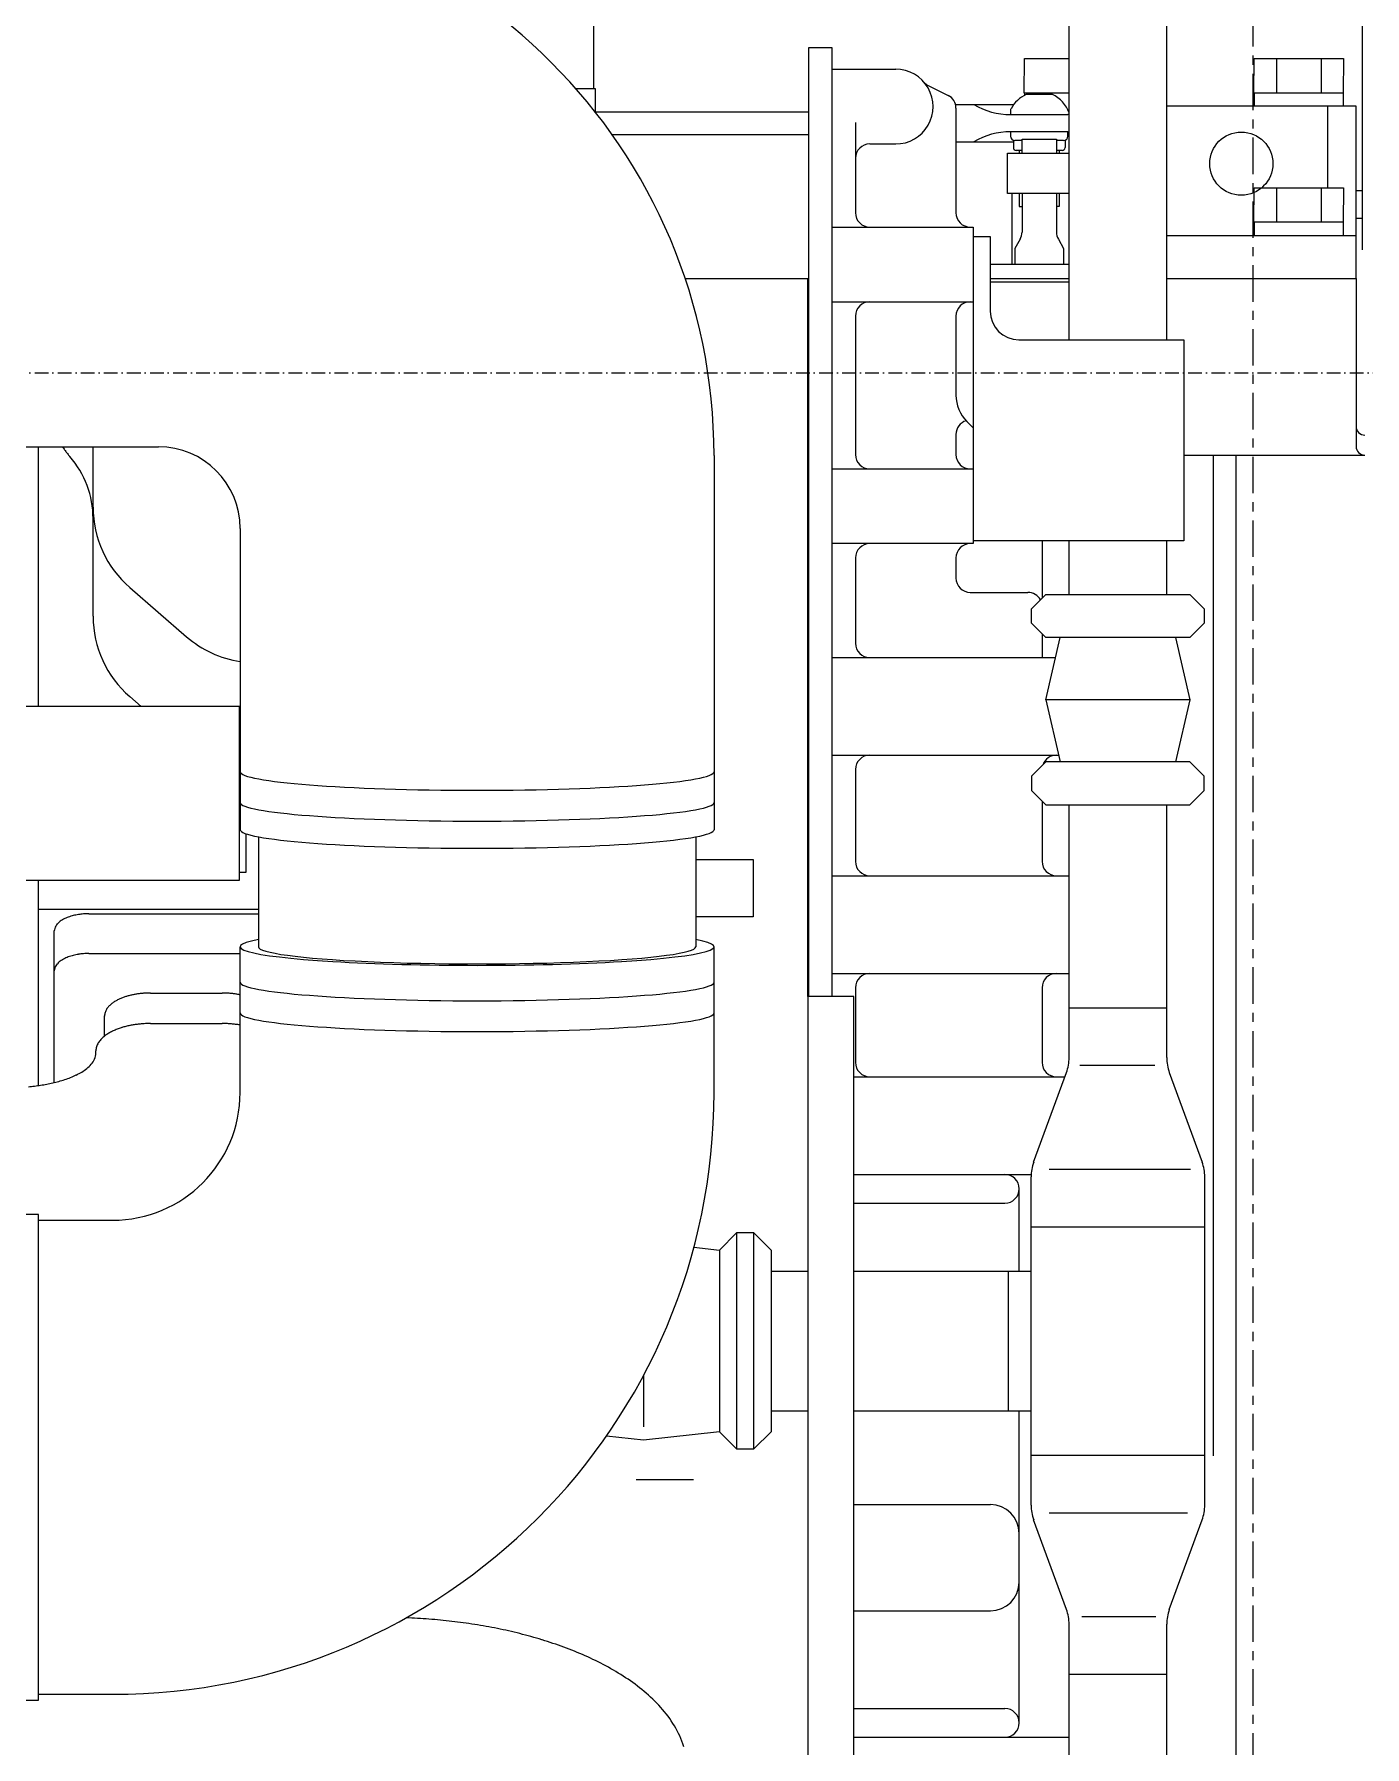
# Model space of a CAD drawing. Header units: millimetres. Extents: x 68650 to 268645, y -2410 to 17645.
# Drawn here: x 75878 to 76341, y 10487 to 11083 of the extents above; entities that cross this region are included whole.
import ezdxf

# ---------------------------------------------------------------- set-up
doc = ezdxf.new("R2010")
doc.units = ezdxf.units.MM
doc.linetypes.add('Dash Dot 3_16_', pattern=[7.9375, 4.7625, -1.5875, 0, -1.5875])
doc.linetypes.add('Grid Line', pattern=[22.225, 12.7, -3.175, 3.175, -3.175])
for name, color, linetype, lineweight in [('G-ANNO-SYMB-1', 111, 'Dash Dot 3_16_', 18), ('G-IMPT', 8, 'Continuous', 18), ('M-EQPM', 50, 'Continuous', 18), ('S-GRID-1', 1, 'Grid Line', 9)]:
    doc.layers.add(name, color=color, linetype=linetype, lineweight=lineweight)

# ---------------------------------------------------------------- blocks, each defined once
blk = doc.blocks.new('TKCS_MAY PHAT DIEN_251105 - TKCS_XREF_260106_MAY PHAT DIEN_dwg_112-2491696-TKCS_NHÀ MÁY PHÁT ĐIỆN - MẶT BẰNG COTE _1_000')
at = {"layer": 'G-IMPT'}
for p, q in [((19129.92, 26093.45), (19129.92, 26194.83)), ((19295.42, 26006.01), (19295.42, 26135.01)), ((19329.42, 26006.01), (19329.42, 26135.01)), ((19367.62, 26103.94), (19367.62, 26091.94)), ((19383.22, 26103.94), (19383.22, 26091.94)), ((19212.72, 26100.2), (19235.02, 26100.2)), ((19246.33, 26094.59), (19253.26, 26091.12)), ((19279.92, 26091.94), (19279.92, 26091.19)), ((19359.92, 26091.94), (19359.92, 26087.34)), ((19255.85, 26087.94), (19276.14, 26087.94)), ((19256.02, 26086.65), (19256.02, 26050.24)), ((19289.6, 26091.44), (19280.44, 26091.44)), ((19385.42, 26087.34), (19385.42, 26058.94)), ((19130.42, 26085.44), (19204.72, 26085.44)), ((19221.02, 26081.65), (19221.02, 26050.24)), ((19136.23, 26077.44), (19204.72, 26077.44)), ((19226.02, 26074.2), (19235.02, 26074.2)), ((19256.02, 26074.94), (19276.02, 26074.94)), ((19276.02, 26075.44), (19276.02, 26072.94)), ((19279.02, 26075.45), (19276.52, 26075.45)), ((19293.52, 26075.45), (19291.02, 26075.45)), ((19294.02, 26075.44), (19294.02, 26072.94)), ((19279.02, 26071.94), (19277.02, 26071.94)), ((19278.09, 26071.94), (19278.09, 26070.94)), ((19293.02, 26071.94), (19291.02, 26071.94)), ((19291.95, 26071.94), (19291.95, 26070.94)), ((19275.42, 26056.94), (19275.42, 26032.34)), ((19279.02, 26056.94), (19279.02, 26043.51)), ((19291.02, 26056.94), (19291.02, 26043.51)), ((19367.62, 26058.94), (19367.62, 26046.94)), ((19383.22, 26058.94), (19383.22, 26046.94)), ((19397.65, 26057.84), (19395.42, 26057.84)), ((19359.92, 26046.94), (19359.92, 26042.34)), ((19397.65, 26048.24), (19395.42, 26048.24)), ((19329.42, 26042.34), (19395.42, 26042.34)), ((19267.92, 26032.34), (19295.42, 26032.34)), ((19161.67, 26027.34), (19204.72, 26027.34)), ((19204.42, 25777.34), (19204.42, 26027.34)), ((19267.92, 26027.34), (19295.42, 26027.34)), ((19395.42, 26027.34), (19395.42, 25968.87)), ((19267.92, 26026.21), (19295.42, 26026.21)), ((19213.02, 26019.24), (19262.02, 26019.24)), ((19221.02, 26014.24), (19221.02, 25966.03)), ((19256.02, 26014.24), (19256.02, 25986.73)), ((19256.02, 25973.03), (19256.02, 25966.03)), ((19259.83, 25977.54), (19261.92, 25975.45)), ((18922.17, 25968.75), (18978.19, 25968.75)), ((18936.42, 25878.31), (18936.42, 25968.75)), ((18955.42, 25909.7), (18955.42, 25968.75)), ((19171.74, 25965.7), (19171.74, 25835.4)), ((19213.02, 25961.03), (19262.02, 25961.03)), ((19335.42, 25965.87), (19398.42, 25965.87)), ((19345.66, 25965.87), (19345.66, 25617.34)), ((19006.64, 25940.3), (19006.64, 25835.4)), ((19286.02, 25936.01), (19286.02, 25915.97)), ((19295.42, 25917.28), (19295.42, 25936.01)), ((19329.42, 25917.28), (19329.42, 25936.01)), ((19221.02, 25930.03), (19221.02, 25900.34)), ((19256.02, 25930.03), (19256.02, 25923.03)), ((18968.2, 25919.73), (18987.99, 25902.59)), ((19261.02, 25918.03), (19281.02, 25918.03)), ((19286.02, 25903.57), (19286.02, 25895.34)), ((19213.02, 25895.34), (19290.71, 25895.34)), ((18968.2, 25881.73), (18972.14, 25878.31)), ((19287.32, 25880.67), (19292.32, 25859.07)), ((19337.52, 25880.67), (19332.52, 25859.07)), ((19213.02, 25861.34), (19291.8, 25861.34)), ((19221.02, 25856.34), (19221.02, 25824.34)), ((19286.02, 25845.38), (19286.02, 25824.34)), ((19295.42, 25756), (19295.42, 25844.08)), ((19329.42, 25756), (19329.42, 25844.08)), ((19012.99, 25832.91), (19012.99, 25794.63)), ((19165.39, 25832.91), (19165.39, 25794.63)), ((18936.42, 25746.29), (18936.42, 25817.81)), ((19213.02, 25819.34), (19295.42, 25819.34)), ((18936.42, 25807.66), (19012.99, 25807.66)), ((18953.92, 25806.12), (19012.99, 25806.12)), ((18941.92, 25747.33), (18941.92, 25800.12)), ((19006.64, 25743.83), (19006.64, 25794.63)), ((19171.74, 25743.83), (19171.74, 25794.63)), ((18953.92, 25792.26), (19006.64, 25792.26)), ((19213.02, 25785.34), (19295.42, 25785.34)), ((18975.42, 25778.51), (19000.42, 25778.51)), ((19006.64, 25777.88), (19006.44, 25777.92)), ((19221.02, 25780.34), (19221.02, 25754.34)), ((19286.02, 25780.34), (19286.02, 25754.34)), ((18959.42, 25763.51), (18959.42, 25770.51)), ((19295.42, 25773.34), (19329.42, 25773.34)), ((18975.42, 25767.89), (19000.42, 25767.89)), ((18956.42, 25757.6), (18956.42, 25758.39)), ((19299.19, 25753.34), (19325.27, 25753.34)), ((19220.42, 25749.34), (19293.96, 25749.34)), ((19283.08, 25719.64), (19294.51, 25750.84)), ((19330.33, 25750.84), (19341.76, 25719.64)), ((19288.47, 25717.14), (19337.77, 25717.14)), ((19220.42, 25715.34), (19282.19, 25715.34)), ((19278.02, 25681.64), (19278.02, 25710.34)), ((19282.17, 25600.2), (19282.17, 25714.48)), ((19342.67, 25600.2), (19342.67, 25714.48)), ((19220.42, 25705.34), (19273.02, 25705.34)), ((18936.39, 25699.38), (18962.19, 25699.38)), ((19282.17, 25697.14), (19342.67, 25697.14)), ((19164.7, 25689.95), (19173.62, 25688.94)), ((19191.62, 25681.64), (19204.42, 25681.64)), ((19220.42, 25681.64), (19282.17, 25681.64)), ((19274.32, 25633.04), (19274.32, 25681.64)), ((19147.17, 25645.37), (19147.17, 25627.43)), ((19191.62, 25633.04), (19204.42, 25633.04)), ((19220.42, 25633.04), (19282.17, 25633.04)), ((19278.02, 25524.34), (19278.02, 25633.04)), ((19282.17, 25617.54), (19342.67, 25617.54)), ((19164.63, 25608.94), (19144.63, 25608.94)), ((19220.42, 25600.34), (19268.02, 25600.34)), ((19288.47, 25597.54), (19336.7, 25597.54)), ((19294.51, 25563.84), (19283.08, 25595.04)), ((19330.33, 25563.84), (19341.76, 25595.04)), ((19220.42, 25563.34), (19268.02, 25563.34)), ((19299.9, 25561.34), (19325.62, 25561.34)), ((19295.42, 25390.6), (19295.42, 25558.68)), ((19329.42, 25390.6), (19329.42, 25558.68)), ((19295.42, 25541.34), (19329.42, 25541.34)), ((18936.39, 25534.28), (18962.19, 25534.28)), ((19220.42, 25529.34), (19273.02, 25529.34)), ((19220.42, 25519.34), (19295.42, 25519.34))]:
    blk.add_line(p, q, dxfattribs=at)
at = {"layer": 'G-IMPT', "flags": 128}
for points in [[(19397.65, 26037.34), (19397.65, 26177.34), (19316.74, 26177.34)], [(19204.72, 25777.34), (19204.72, 26107.74), (19212.72, 26107.74), (19212.72, 25777.34)], [(19295.42, 26091.94), (19279.83, 26091.94), (19279.92, 26103.94), (19295.42, 26103.94)], [(19390.92, 26091.94), (19359.83, 26091.94), (19359.92, 26103.94), (19391.01, 26103.94), (19390.92, 26091.94), (19390.92, 26087.34)], [(19130.42, 26085.24), (19130.42, 26093.45), (19123.6, 26093.45)], [(19275.02, 26086.44), (19275.02, 26084.44), (19295.02, 26084.44)], [(19329.42, 26027.34), (19395.42, 26027.34), (19395.42, 26087.34), (19329.42, 26087.34)], [(19295.02, 26076.94), (19295.02, 26078.45), (19275.02, 26078.45), (19275.02, 26076.94)], [(19279.02, 26070.94), (19279.02, 26075.84), (19291.02, 26075.84), (19291.02, 26070.94)], [(19295.42, 26056.94), (19274.02, 26056.94), (19274.02, 26070.94), (19295.42, 26070.94)], [(19278.07, 26056.94), (19278.07, 26052.44), (19279.02, 26052.44)], [(19291.97, 26056.94), (19291.97, 26052.44), (19291.02, 26052.44)], [(19390.92, 26046.94), (19359.83, 26046.94), (19359.92, 26058.94), (19391.01, 26058.94), (19390.92, 26046.94), (19390.92, 26042.34)], [(19213.02, 26045.24), (19262.02, 26045.24), (19262.02, 26042.01), (19262.02, 25936.01)], [(19261.92, 26042.01), (19267.92, 26042.01), (19267.92, 26016.01)], [(19278.35, 26041.01), (19276.52, 26037.84), (19276.52, 26032.34)], [(19291.69, 26041.01), (19293.52, 26037.84), (19293.52, 26032.34)], [(19277.92, 26006.01), (19335.42, 26006.01), (19335.42, 25936.01), (19262.02, 25936.01), (19262.02, 25935.03), (19213.02, 25935.03)], [(19353.66, 25268.81), (19353.66, 25617.34), (19353.66, 25965.87)], [(19337.52, 25902.28), (19287.32, 25902.28), (19282.32, 25907.28), (19282.32, 25912.28), (19287.32, 25917.28), (19337.52, 25917.28), (19342.52, 25912.28), (19342.52, 25907.28), (19337.52, 25902.28)], [(19332.52, 25902.28), (19337.52, 25880.67), (19287.32, 25880.67), (19292.32, 25902.27)], [(18781.14, 25817.81), (19006.42, 25817.81), (19006.42, 25878.31), (18879.14, 25878.31)], [(19287.32, 25844.08), (19337.52, 25844.08), (19342.52, 25849.08), (19342.52, 25854.08), (19337.52, 25859.08), (19287.32, 25859.08), (19282.32, 25854.07), (19282.32, 25849.08), (19287.32, 25844.07)], [(19006.42, 25820.56), (19008.72, 25820.56), (19008.72, 25833.96)], [(19165.39, 25825.02), (19185.39, 25825.02), (19185.39, 25805.02), (19165.39, 25805.02)], [(19204.42, 25457.34), (19220.42, 25457.34), (19220.42, 25777.34), (19204.42, 25777.34), (19204.42, 25457.34), (19204.42, 25207.34)], [(19179.62, 25694.94), (19173.62, 25688.94), (19173.62, 25625.74), (19147.17, 25622.74), (19134.24, 25624.21)], [(19185.62, 25694.94), (19179.62, 25694.94), (19179.62, 25619.74), (19173.62, 25625.74)], [(19179.62, 25619.74), (19185.62, 25619.74), (19185.62, 25694.94), (19191.62, 25688.94), (19191.62, 25625.74), (19185.62, 25619.74)]]:
    blk.add_lwpolyline(points, dxfattribs=at)
blk.add_lwpolyline([(18936.39, 25532.28), (18936.39, 25701.38), (18921.39, 25701.38), (18921.39, 25532.28)], close=True, dxfattribs=at)
at = {"layer": 'G-IMPT'}
blk.add_circle((19355.42, 26067.34), 11, dxfattribs=at)
for centre, radius, start, end in [((18978.19, 25965.7), 193.55, 0, 90), ((19235.02, 26087.2), 13, 269.99993, 90), ((19248.56, 26099.06), 5, 221.2007, 243.43459), ((19251.02, 26086.65), 5, 359.99991, 63.43477), ((19275.02, 26109.44), 25, 239.31659, 269.99993), ((19285.02, 26081.44), 11, 114.61974, 152.96434), ((19285.02, 26081.44), 11, 19.01501, 65.38036), ((19295.02, 26082.44), 2, 78.45175, 90.00002), ((19226.02, 26069.2), 5, 90.00002, 179.99999), ((19275.02, 26053.45), 25, 90.00002, 120.68784), ((19276.52, 26076.94), 1.5, 180.00003, 269.99998), ((19293.52, 26076.94), 1.5, 269.99998, 359.99996), ((19295.02, 26080.45), 2, 269.99998, 281.53114), ((19277.02, 26072.94), 1, 180.00003, 269.99998), ((19293.02, 26072.94), 1, 269.99998, 359.99996), ((19226.02, 26050.24), 5, 179.99999, 269.99993), ((19261.02, 26050.24), 5, 179.99999, 269.99993), ((19274.02, 26043.51), 5, 330.00183, 359.99996), ((19296.02, 26043.51), 5, 180, 210.00168), ((19226.02, 26014.24), 5, 90.00002, 179.99999), ((19261.02, 26014.24), 5, 90.00002, 179.99999), ((19277.92, 26016.01), 10, 179.99999, 269.99993), ((19269.02, 25986.73), 13, 179.99999, 224.99996), ((19261.02, 25973.03), 5, 106.98091, 179.99999), ((19398.42, 25975.84), 3, 180.00001, 269.99998), ((18970.74, 25985.82), 31.08, 213.30606, 213.8886), ((18971.15, 25986.09), 31.58, 213.88863, 216.27657), ((18971.57, 25986.4), 32.09, 216.27658, 218.62728), ((18978.19, 25940.3), 28.45, 0, 90), ((19398.42, 25968.87), 3, 180.00001, 269.99998), ((18971.98, 25986.73), 32.63, 218.62727, 220.9403), ((18922.42, 25943.71), 33, 0.00004, 40.95549), ((19226.02, 25966.03), 5, 179.99999, 269.99993), ((19261.02, 25966.03), 5, 179.99999, 269.99993), ((18992.42, 25947.7), 37, 179.99999, 229.10664), ((19226.02, 25930.03), 5, 90.00002, 179.99999), ((19261.02, 25930.03), 5, 90.00002, 179.99999), ((19261.02, 25923.03), 5, 179.99999, 269.99993), ((19281.02, 25913.03), 5, 28.07599, 90.00002), ((18992.42, 25909.7), 37, 179.99999, 229.10664), ((19012.21, 25930.55), 37, 229.10661, 261.34305), ((19226.02, 25900.34), 5, 179.99999, 269.99993), ((19226.02, 25856.34), 5, 90.00002, 179.99999), ((19291.02, 25856.34), 5, 90.00002, 159.47997), ((19226.02, 25824.34), 5, 179.99999, 269.99993), ((19291.02, 25824.34), 5, 179.99999, 269.99993), ((18953.29, 25786.53), 19.54, 101.44589, 104.11233), ((18953.57, 25785.13), 20.96, 98.96596, 101.44936), ((18953.76, 25783.97), 22.14, 96.61849, 98.9687), ((18953.86, 25783.08), 23.04, 94.3635, 96.62075), ((18953.91, 25782.47), 23.65, 92.16712, 94.36546), ((18953.92, 25782.16), 23.95, 89.99913, 92.16892), ((18945.01, 25800.11), 3.09, 163.04749, 179.89428), ((18945.57, 25799.93), 3.68, 148.78452, 162.94142), ((18946.52, 25799.36), 4.79, 137.93699, 148.80649), ((18947.65, 25798.35), 6.3, 129.72996, 137.98974), ((18948.8, 25796.98), 8.1, 123.34348, 129.77302), ((18949.88, 25795.34), 10.06, 118.19798, 123.37274), ((18950.85, 25793.55), 12.09, 113.91367, 118.2172), ((18951.67, 25791.69), 14.12, 110.24109, 113.92646), ((18952.35, 25789.86), 16.07, 107.01223, 110.24984), ((18952.89, 25788.12), 17.9, 104.10778, 107.0184), ((18945.57, 25786.08), 3.68, 148.78452, 162.94142), ((18946.52, 25785.5), 4.79, 137.93699, 148.80648), ((18947.65, 25784.49), 6.3, 129.72996, 137.98974), ((18948.8, 25783.12), 8.1, 123.34348, 129.77302), ((18949.88, 25781.48), 10.06, 118.19798, 123.37274), ((18950.85, 25779.69), 12.09, 113.91367, 118.2172), ((18951.67, 25777.84), 14.12, 110.24109, 113.92646), ((18952.35, 25776), 16.07, 107.01223, 110.24984), ((18952.89, 25774.26), 17.9, 104.10778, 107.0184), ((18953.29, 25772.67), 19.54, 101.44589, 104.11233), ((18953.57, 25771.27), 20.96, 98.96596, 101.44936), ((18953.76, 25770.12), 22.14, 96.61849, 98.9687), ((18953.86, 25769.22), 23.04, 94.3635, 96.62075), ((18953.91, 25768.61), 23.65, 92.16712, 94.36546), ((18953.92, 25768.31), 23.95, 89.99913, 92.16892), ((18945.01, 25786.25), 3.09, 163.04749, 179.89428), ((19226.02, 25780.34), 5, 90.00002, 179.99999), ((19291.02, 25780.34), 5, 90.00002, 179.99999), ((18970.04, 25764.14), 13.41, 118.19387, 123.36797), ((18971.32, 25761.75), 16.13, 113.91001, 118.21308), ((18972.42, 25759.28), 18.83, 110.23776, 113.92279), ((18973.33, 25756.84), 21.43, 107.00916, 110.24651), ((18974.04, 25754.51), 23.86, 104.10738, 107.01534), ((18974.58, 25752.39), 26.05, 101.44542, 104.11187), ((18974.95, 25750.53), 27.95, 98.96552, 101.4489), ((18975.2, 25748.98), 29.52, 96.61811, 98.96826), ((18975.34, 25747.79), 30.72, 94.36321, 96.62038), ((18975.4, 25746.98), 31.53, 92.16696, 94.36518), ((18975.42, 25746.57), 31.94, 89.99913, 92.16875), ((19000.42, 25746.57), 31.94, 87.81407, 89.98705), ((19000.44, 25746.99), 31.53, 85.61433, 87.81588), ((19000.5, 25747.8), 30.71, 83.35612, 85.6163), ((19000.64, 25749), 29.5, 81.00593, 83.35839), ((19000.89, 25750.55), 27.93, 78.52412, 81.00867), ((18963.54, 25770.5), 4.12, 163.03467, 179.89397), ((18964.29, 25770.26), 4.91, 148.77491, 162.92881), ((18965.56, 25769.5), 6.39, 137.92974, 148.79691), ((18967.06, 25768.15), 8.4, 129.72423, 137.98247), ((18968.59, 25766.32), 10.8, 123.33872, 129.76727), ((18967.31, 25753.41), 12.82, 123.33853, 129.76672), ((18969.03, 25750.82), 15.93, 118.19394, 123.36777), ((18970.56, 25747.98), 19.15, 113.91027, 118.21315), ((18971.86, 25745.05), 22.36, 110.23815, 113.92305), ((18972.94, 25742.15), 25.45, 107.00963, 110.2469), ((18973.78, 25739.39), 28.34, 104.10789, 107.01582), ((18974.42, 25736.87), 30.94, 101.44594, 104.11238), ((18974.87, 25734.66), 33.19, 98.966, 101.44941), ((18975.16, 25732.82), 35.05, 96.61853, 98.96875), ((18975.32, 25731.41), 36.48, 94.36353, 96.62079), ((18975.4, 25730.45), 37.44, 92.16714, 94.36549), ((18975.42, 25729.96), 37.93, 89.99913, 92.16893), ((19000.42, 25729.96), 37.93, 87.81733, 89.99044), ((19000.44, 25730.45), 37.44, 85.61752, 87.81914), ((19000.52, 25731.42), 36.47, 83.35933, 85.61949), ((19000.68, 25732.84), 35.04, 81.00925, 83.3616), ((19000.97, 25734.68), 33.17, 80.15878, 81.01199), ((18961.31, 25758.38), 4.89, 163.02225, 179.89358), ((18962.2, 25758.09), 5.83, 148.77376, 162.91718), ((18963.71, 25757.19), 7.58, 137.92877, 148.79561), ((18965.49, 25755.59), 9.98, 129.72368, 137.98152), ((18942.73, 25765.52), 16.94, 301.00536, 308.30624), ((18946.11, 25761.28), 11.52, 308.18215, 318.9229), ((18949.23, 25758.59), 7.4, 318.73635, 335.45856), ((18951.28, 25757.64), 5.14, 335.5648, 359.63684), ((19226.02, 25754.34), 5, 179.99999, 269.99993), ((19291.02, 25754.34), 5, 179.99999, 269.99993), ((19280.42, 25756), 15, 339.8962, 359.99996), ((19344.42, 25756), 15, 179.99999, 200.10379), ((18926.82, 25814.74), 69.11, 275.02318, 276.81198), ((18927.26, 25811.03), 65.38, 276.80981, 278.7022), ((18927.95, 25806.54), 60.84, 278.69945, 280.73217), ((18928.94, 25801.37), 55.57, 280.72846, 282.95383), ((18930.26, 25795.64), 49.69, 282.94861, 285.43739), ((18931.96, 25789.51), 43.33, 285.42969, 288.28391), ((18934.06, 25783.17), 36.65, 288.27196, 291.64638), ((18936.58, 25776.86), 29.86, 291.62671, 295.76954), ((18939.49, 25770.85), 23.19, 295.73497, 301.07016), ((18962.19, 25743.83), 209.55, 270, 0), ((18962.19, 25743.83), 44.45, 270, 0), ((19297.17, 25714.48), 15, 159.89626, 179.99999), ((19327.67, 25714.48), 15, 0.00004, 20.10374), ((19273.02, 25710.34), 5, 359.99991, 90), ((19273.02, 25710.34), 5, 269.99998, 359.99996), ((19268.02, 25590.34), 10, 0.00004, 90.00002), ((19297.17, 25600.2), 15, 179.99999, 200.10377), ((19327.67, 25600.2), 15, 339.8962, 359.99996), ((19268.02, 25573.34), 10, 269.99998, 359.99996), ((19280.42, 25558.68), 15, 0.00004, 20.10374), ((19344.42, 25558.68), 15, 159.89626, 179.99999), ((19056.53, 25352.18), 208.89, 85.63644, 87.83168), ((19056.95, 25357.55), 203.5, 83.37966, 85.63841), ((19057.87, 25365.45), 195.55, 81.03134, 83.38192), ((19059.5, 25375.7), 185.18, 78.55196, 81.03407), ((19062.01, 25388.01), 172.61, 75.89258, 78.5554), ((19065.55, 25402.07), 158.11, 72.99025, 75.89711), ((19070.27, 25417.43), 142.04, 69.76052, 72.99643), ((19076.25, 25433.6), 124.8, 66.08677, 69.76924), ((19083.53, 25449.97), 106.89, 61.79967, 66.09954), ((19092.05, 25465.8), 88.91, 56.64987, 61.81883), ((19101.61, 25480.26), 71.58, 50.25802, 56.67904), ((19111.78, 25492.41), 55.73, 42.05413, 50.30095), ((19121.73, 25501.34), 42.36, 31.25621, 42.1068), ((19273.02, 25524.34), 5, 0.00004, 90.00002), ((19130.13, 25506.43), 32.54, 17.15472, 31.27833), ((19273.02, 25524.34), 5, 269.99998, 359.99996)]:
    blk.add_arc(centre, radius, start, end, dxfattribs=at)
for centre, major_axis, start_param, end_param in [((19089.19, 25855.59), (82.55, 0), 3.141593, 6.283185), ((19089.19, 25844.86), (82.55, 0), 3.141593, 6.283185), ((19089.19, 25835.4), (82.55, 0), 3.141593, 6.283185), ((19089.19, 25794.63), (82.55, 0), 2.746802, 6.677976), ((19089.19, 25794.63), (-76.2, 0), 0, 3.141593), ((19089.19, 25782.29), (82.55, 0), 3.141593, 6.283185), ((19089.19, 25771.56), (82.55, 0), 3.141593, 6.283185)]:
    blk.add_ellipse(centre, major_axis=major_axis, ratio=0.078459, start_param=start_param, end_param=end_param, dxfattribs=at)
blk = doc.blocks.new('TKCS_MAY PHAT DIEN_251105 - TKCS_XREF_260106_MAY PHAT DIEN_dwg_A$C086a2854-2491700-TKCS_NHÀ MÁY PHÁT ĐIỆN - MẶT BẰNG COTE _1_000')
blk.add_blockref('TKCS_MAY PHAT DIEN_251105 - TKCS_XREF_260106_MAY PHAT DIEN_dwg_112-2491696-TKCS_NHÀ MÁY PHÁT ĐIỆN - MẶT BẰNG COTE _1_000', (-21109.49, -24617.34))
blk = doc.blocks.new('TKCS_MAY PHAT DIEN_251105 - TKCS_XREF_260106_MAY PHAT DIEN_dwg-2491693-TKCS_NHÀ MÁY PHÁT ĐIỆN - MẶT BẰNG COTE _1_000')
blk.add_blockref('TKCS_MAY PHAT DIEN_251105 - TKCS_XREF_260106_MAY PHAT DIEN_dwg_A$C086a2854-2491700-TKCS_NHÀ MÁY PHÁT ĐIỆN - MẶT BẰNG COTE _1_000', (310559.44, 72532))
blk = doc.blocks.new('TKCS_MAY PHAT DIEN_251105 - MÁY PHÁT ĐIỂN-596403-TKCS_NHÀ MÁY PHÁT ĐIỆN - MẶT BẰNG COTE _1_000')
blk.add_blockref('TKCS_MAY PHAT DIEN_251105 - TKCS_XREF_260106_MAY PHAT DIEN_dwg-2491693-TKCS_NHÀ MÁY PHÁT ĐIỆN - MẶT BẰNG COTE _1_000', (-303959.44, -77332))

msp = doc.modelspace()

# ---------------------------------------------------------------- linework, layer by layer
at = {"layer": 'G-ANNO-SYMB-1'}
msp.add_line((69271.33, 10965.42), (91914.68, 10965.42), dxfattribs=at)
at = {"layer": 'S-GRID-1'}
msp.add_line((76302.56, 14825.55), (76302.56, 8213.81), dxfattribs=at)

# ---------------------------------------------------------------- block references
at = {"layer": 'M-EQPM'}
msp.add_blockref('TKCS_MAY PHAT DIEN_251105 - MÁY PHÁT ĐIỂN-596403-TKCS_NHÀ MÁY PHÁT ĐIỆN - MẶT BẰNG COTE _1_000', (71452.56, 14388.23), dxfattribs=at)

doc.saveas('drawing.dxf')
